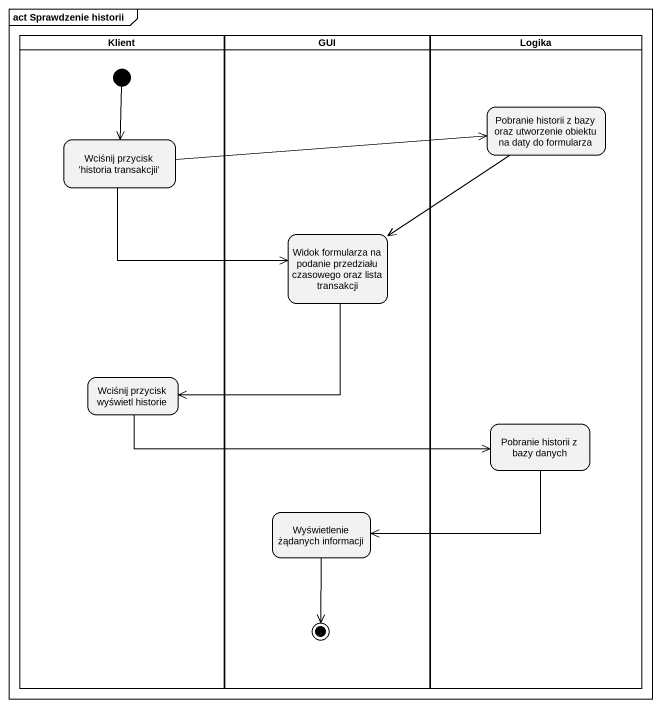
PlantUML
@startuml
mainframe act Sprawdzenie historii
hide empty description
state Klient <<partition>> {
  state "Wciśnij przycisk 'historia transakcjii'" as Wciśnij_przycisk_historia
  state "Wciśnij przycisk wyświetl historie" as Wciśnij_przycisk_wyświetl
  [*] --> Wciśnij_przycisk_historia
}
state GUI <<partition>> {
  state "Widok formularza na podanie przedziału czasowego oraz lista transakcji" as Widok_formularza_na_podanie
  state "Wyświetlenie żądanych informacji" as Wyświetlenie_żądanych
  Wyświetlenie_żądanych --> [*]
}
state Logika <<partition>> {
  state "Pobranie historii z bazy oraz utworzenie obiektu na daty do formularza" as Pobranie_historii_z_bazy
  state "Pobranie historii z bazy danych" as Pobranie_historii_z_bazy_2
}
Pobranie_historii_z_bazy --> Widok_formularza_na_podanie
Wciśnij_przycisk_historia -right-> Pobranie_historii_z_bazy
Wciśnij_przycisk_historia -right-> Widok_formularza_na_podanie
Widok_formularza_na_podanie --> Wciśnij_przycisk_wyświetl
Wciśnij_przycisk_wyświetl -right-> Pobranie_historii_z_bazy_2
Pobranie_historii_z_bazy_2 -left-> Wyświetlenie_żądanych
@enduml
